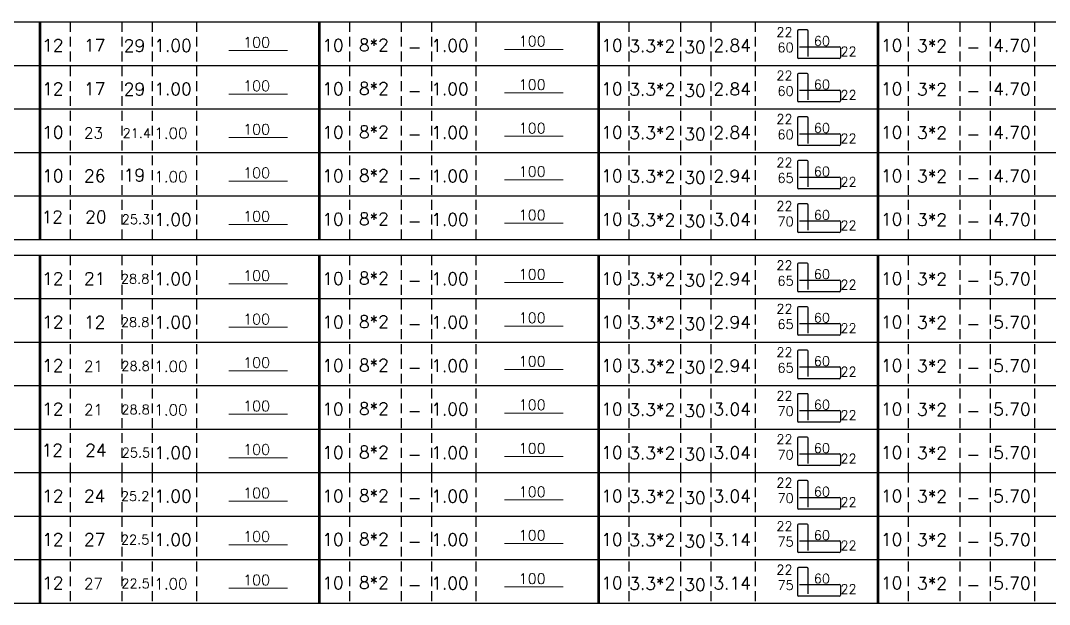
# Model space of a CAD drawing. Extents: x 370 to 5450, y -1052 to 155.
# Drawn here: x 4609.1 to 4739.2, y -15 to 58.9 of the extents above; entities that cross this region are included whole.
import ezdxf

# ---------------------------------------------------------------- set-up
doc = ezdxf.new("R2010")
doc.units = 0
doc.header["$LTSCALE"] = 5
doc.header["$MEASUREMENT"] = 0
doc.linetypes.add('HIDDEN', pattern=[0.375, 0.25, -0.125])
doc.layers.get('0').update_dxf_attribs({"linetype": 'CONTINUOUS'})
doc.layers.add('SHape', color=54, linetype='CONTINUOUS', lineweight=15)
doc.layers.add('Text-j2', color=2, linetype='CONTINUOUS', lineweight=15)
doc.styles.add('ITALICT', font='ROMANS.SHX')
doc.styles.add('style1', font='romans.shx')

msp = doc.modelspace()

# ---------------------------------------------------------------- linework, layer by layer
at = {"color": 7, "linetype": 'Continuous'}
for p, q in [((4430.93901, 58.70638), (4844.89551, 58.70638)), ((4430.93901, 58.70638), (4844.89551, 58.70638)), ((4430.93901, 53.20638), (4844.89551, 53.20638)), ((4430.93901, 47.70638), (4844.89551, 47.70638)), ((4430.93901, 42.20638), (4844.89551, 42.20638)), ((4430.93901, 36.70638), (4844.89551, 36.70638)), ((4430.93901, 31.20638), (4844.89551, 31.20638)), ((4430.93901, 29.20638), (4844.89551, 29.20638)), ((4430.93901, 29.20638), (4844.89551, 29.20638)), ((4430.93901, 23.70638), (4844.89551, 23.70638)), ((4430.93901, 18.20638), (4844.89551, 18.20638)), ((4430.93901, 12.70638), (4844.89551, 12.70638)), ((4430.93901, 7.20638), (4844.89551, 7.20638)), ((4430.93901, 1.70638), (4844.89551, 1.70638)), ((4430.93901, 1.70638), (4844.89551, 1.70638)), ((4430.93901, 1.70638), (4844.89551, 1.70638)), ((4430.93901, 1.70638), (4844.89551, 1.70638)), ((4430.93901, -3.79362), (4844.89551, -3.79362)), ((4430.93901, -9.29362), (4844.89551, -9.29362)), ((4430.93901, -14.79362), (4844.89551, -14.79362))]:
    msp.add_line(p, q, dxfattribs=at)
at = {"color": 7, "linetype": 'HIDDEN'}
for p, q in [((4615.31552, 58.70638), (4615.31552, 31.20638)), ((4621.86825, 58.70638), (4621.86825, 31.20638)), ((4625.70267, 58.70638), (4625.70267, 31.20638)), ((4631.3053, 58.70638), (4631.3053, 31.20638)), ((4650.63952, 58.70638), (4650.63952, 31.20638)), ((4657.19225, 58.70638), (4657.19225, 31.20638)), ((4661.02667, 58.70638), (4661.02667, 31.20638)), ((4666.6293, 58.70638), (4666.6293, 31.20638)), ((4685.96352, 58.70638), (4685.96352, 31.20638)), ((4692.51625, 58.70638), (4692.51625, 31.20638)), ((4696.35067, 58.70638), (4696.35067, 31.20638)), ((4701.9533, 58.70638), (4701.9533, 31.20638)), ((4721.28752, 58.70638), (4721.28752, 31.20638)), ((4727.84025, 58.70638), (4727.84025, 31.20638)), ((4731.67467, 58.70638), (4731.67467, 31.20638)), ((4737.2773, 58.70638), (4737.2773, 31.20638)), ((4615.31552, 29.20638), (4615.31552, 1.70638)), ((4621.86825, 29.20638), (4621.86825, 1.70638)), ((4625.70267, 29.20638), (4625.70267, 1.70638)), ((4631.3053, 29.20638), (4631.3053, 1.70638)), ((4650.63952, 29.20638), (4650.63952, 1.70638)), ((4657.19225, 29.20638), (4657.19225, 1.70638)), ((4661.02667, 29.20638), (4661.02667, 1.70638)), ((4666.6293, 29.20638), (4666.6293, 1.70638)), ((4685.96352, 29.20638), (4685.96352, 1.70638)), ((4692.51625, 29.20638), (4692.51625, 1.70638)), ((4696.35067, 29.20638), (4696.35067, 1.70638)), ((4701.9533, 29.20638), (4701.9533, 1.70638)), ((4721.28752, 29.20638), (4721.28752, 1.70638)), ((4727.84025, 29.20638), (4727.84025, 1.70638)), ((4731.67467, 29.20638), (4731.67467, 1.70638)), ((4737.2773, 29.20638), (4737.2773, 1.70638)), ((4615.31552, 1.70638), (4615.31552, -14.79362)), ((4621.86825, 1.70638), (4621.86825, -14.79362)), ((4625.70267, 1.70638), (4625.70267, -14.79362)), ((4631.3053, 1.70638), (4631.3053, -14.79362)), ((4650.63952, 1.70638), (4650.63952, -14.79362)), ((4657.19225, 1.70638), (4657.19225, -14.79362)), ((4661.02667, 1.70638), (4661.02667, -14.79362)), ((4666.6293, 1.70638), (4666.6293, -14.79362)), ((4685.96352, 1.70638), (4685.96352, -14.79362)), ((4692.51625, 1.70638), (4692.51625, -14.79362)), ((4696.35067, 1.70638), (4696.35067, -14.79362)), ((4701.9533, 1.70638), (4701.9533, -14.79362)), ((4721.28752, 1.70638), (4721.28752, -14.79362)), ((4727.84025, 1.70638), (4727.84025, -14.79362)), ((4731.67467, 1.70638), (4731.67467, -14.79362)), ((4737.2773, 1.70638), (4737.2773, -14.79362))]:
    msp.add_line(p, q, dxfattribs=at)
at = {"color": 6, "linetype": 'Continuous'}
for p, q in [((4707.29487, 57.55343), (4707.29487, 54.22233)), ((4708.51918, 57.68947), (4707.4309, 57.68947)), ((4708.65522, 54.35291), (4708.65522, 57.55343)), ((4707.54632, 55.56345), (4712.60022, 55.56345)), ((4712.73626, 55.42741), (4712.73626, 54.22233)), ((4712.60022, 54.0863), (4707.4309, 54.0863)), ((4707.29487, 52.05343), (4707.29487, 48.72233)), ((4708.51918, 52.18947), (4707.4309, 52.18947)), ((4708.65522, 48.85291), (4708.65522, 52.05343)), ((4707.54632, 50.06345), (4712.60022, 50.06345)), ((4712.73626, 49.92741), (4712.73626, 48.72233)), ((4712.60022, 48.5863), (4707.4309, 48.5863)), ((4707.29487, 46.55343), (4707.29487, 43.22233)), ((4708.51918, 46.68947), (4707.4309, 46.68947)), ((4708.65522, 43.35291), (4708.65522, 46.55343)), ((4707.54632, 44.56345), (4712.60022, 44.56345)), ((4712.73626, 44.42741), (4712.73626, 43.22233)), ((4712.60022, 43.0863), (4707.4309, 43.0863)), ((4707.29487, 41.05343), (4707.29487, 37.72233)), ((4708.51918, 41.18947), (4707.4309, 41.18947)), ((4708.65522, 37.85291), (4708.65522, 41.05343)), ((4707.54632, 39.06345), (4712.60022, 39.06345)), ((4712.73626, 38.92741), (4712.73626, 37.72233)), ((4712.60022, 37.5863), (4707.4309, 37.5863)), ((4707.29487, 35.55343), (4707.29487, 32.22233)), ((4708.51918, 35.68947), (4707.4309, 35.68947)), ((4708.65522, 32.35291), (4708.65522, 35.55343)), ((4707.54632, 33.56345), (4712.60022, 33.56345)), ((4712.73626, 33.42741), (4712.73626, 32.22233)), ((4712.60022, 32.0863), (4707.4309, 32.0863)), ((4707.29487, 28.05343), (4707.29487, 24.72233)), ((4708.51918, 28.18947), (4707.4309, 28.18947)), ((4708.65522, 24.85291), (4708.65522, 28.05343)), ((4707.54632, 26.06345), (4712.60022, 26.06345)), ((4712.73626, 25.92741), (4712.73626, 24.72233)), ((4712.60022, 24.5863), (4707.4309, 24.5863)), ((4707.29487, 22.55343), (4707.29487, 19.22233)), ((4708.51918, 22.68947), (4707.4309, 22.68947)), ((4708.65522, 19.35291), (4708.65522, 22.55343)), ((4707.54632, 20.56345), (4712.60022, 20.56345)), ((4712.73626, 20.42741), (4712.73626, 19.22233)), ((4712.60022, 19.0863), (4707.4309, 19.0863)), ((4707.29487, 17.05343), (4707.29487, 13.72233)), ((4708.51918, 17.18947), (4707.4309, 17.18947)), ((4708.65522, 13.85291), (4708.65522, 17.05343)), ((4707.54632, 15.06345), (4712.60022, 15.06345)), ((4712.73626, 14.92741), (4712.73626, 13.72233)), ((4712.60022, 13.5863), (4707.4309, 13.5863)), ((4707.29487, 11.55343), (4707.29487, 8.22233)), ((4708.51918, 11.68947), (4707.4309, 11.68947)), ((4708.65522, 8.35291), (4708.65522, 11.55343)), ((4707.54632, 9.56345), (4712.60022, 9.56345)), ((4712.73626, 9.42741), (4712.73626, 8.22233)), ((4712.60022, 8.0863), (4707.4309, 8.0863)), ((4707.29487, 6.05343), (4707.29487, 2.72233)), ((4708.51918, 6.18947), (4707.4309, 6.18947)), ((4708.65522, 2.85291), (4708.65522, 6.05343)), ((4707.54632, 4.06345), (4712.60022, 4.06345)), ((4712.73626, 3.92741), (4712.73626, 2.72233)), ((4712.60022, 2.5863), (4707.4309, 2.5863)), ((4707.29487, 0.55343), (4707.29487, -2.77767)), ((4708.51918, 0.68947), (4707.4309, 0.68947)), ((4708.65522, -2.64709), (4708.65522, 0.55343)), ((4707.54632, -1.43655), (4712.60022, -1.43655)), ((4712.73626, -1.57259), (4712.73626, -2.77767)), ((4712.60022, -2.9137), (4707.4309, -2.9137)), ((4707.29487, -4.94657), (4707.29487, -8.27767)), ((4708.51918, -4.81053), (4707.4309, -4.81053)), ((4708.65522, -8.14709), (4708.65522, -4.94657)), ((4707.54632, -6.93655), (4712.60022, -6.93655)), ((4712.73626, -7.07259), (4712.73626, -8.27767)), ((4712.60022, -8.4137), (4707.4309, -8.4137)), ((4708.51918, -10.31053), (4707.4309, -10.31053)), ((4707.29487, -10.44657), (4707.29487, -13.77767)), ((4708.65522, -13.64709), (4708.65522, -10.44657)), ((4707.54632, -12.43655), (4712.60022, -12.43655)), ((4712.73626, -12.57259), (4712.73626, -13.77767)), ((4712.60022, -13.9137), (4707.4309, -13.9137))]:
    msp.add_line(p, q, dxfattribs=at)
at = {"color": 7, "linetype": 'Continuous', "const_width": 0.35}
for points in [[(4611.52307, 31.20638), (4611.52307, 58.70638)], [(4646.84707, 31.20638), (4646.84707, 58.70638)], [(4682.17107, 31.20638), (4682.17107, 58.70638)], [(4717.49507, 31.20638), (4717.49507, 58.70638)], [(4611.52307, 1.70638), (4611.52307, 29.20638)], [(4646.84707, 1.70638), (4646.84707, 29.20638)], [(4682.17107, 1.70638), (4682.17107, 29.20638)], [(4717.49507, 1.70638), (4717.49507, 29.20638)], [(4611.52307, -14.79362), (4611.52307, 1.70638)], [(4646.84707, -14.79362), (4646.84707, 1.70638)], [(4682.17107, -14.79362), (4682.17107, 1.70638)], [(4717.49507, -14.79362), (4717.49507, 1.70638)]]:
    msp.add_lwpolyline(points, dxfattribs=at)
at = {"color": 6, "linetype": 'Continuous'}
for centre, start, end in [((4707.4309, 57.55343), 90, 180), ((4708.51918, 57.55343), 0, 90), ((4712.60022, 55.42741), 0, 90), ((4707.4309, 54.22233), 180, 270), ((4712.60022, 54.22233), 270, 0), ((4707.4309, 52.05343), 90, 180), ((4708.51918, 52.05343), 0, 90), ((4712.60022, 49.92741), 0, 90), ((4707.4309, 48.72233), 180, 270), ((4712.60022, 48.72233), 270, 0), ((4707.4309, 46.55343), 90, 180), ((4708.51918, 46.55343), 0, 90), ((4712.60022, 44.42741), 0, 90), ((4707.4309, 43.22233), 180, 270), ((4712.60022, 43.22233), 270, 0), ((4707.4309, 41.05343), 90, 180), ((4708.51918, 41.05343), 0, 90), ((4712.60022, 38.92741), 0, 90), ((4707.4309, 37.72233), 180, 270), ((4712.60022, 37.72233), 270, 0), ((4707.4309, 35.55343), 90, 180), ((4708.51918, 35.55343), 0, 90), ((4712.60022, 33.42741), 0, 90), ((4707.4309, 32.22233), 180, 270), ((4712.60022, 32.22233), 270, 0), ((4707.4309, 28.05343), 90, 180), ((4708.51918, 28.05343), 0, 90), ((4712.60022, 25.92741), 0, 90), ((4707.4309, 24.72233), 180, 270), ((4712.60022, 24.72233), 270, 0), ((4707.4309, 22.55343), 90, 180), ((4708.51918, 22.55343), 0, 90), ((4712.60022, 20.42741), 0, 90), ((4707.4309, 19.22233), 180, 270), ((4712.60022, 19.22233), 270, 0), ((4707.4309, 17.05343), 90, 180), ((4708.51918, 17.05343), 0, 90), ((4712.60022, 14.92741), 0, 90), ((4707.4309, 13.72233), 180, 270), ((4712.60022, 13.72233), 270, 0), ((4707.4309, 11.55343), 90, 180), ((4708.51918, 11.55343), 0, 90), ((4712.60022, 9.42741), 0, 90), ((4707.4309, 8.22233), 180, 270), ((4712.60022, 8.22233), 270, 0), ((4707.4309, 6.05343), 90, 180), ((4708.51918, 6.05343), 0, 90), ((4712.60022, 3.92741), 0, 90), ((4707.4309, 2.72233), 180, 270), ((4712.60022, 2.72233), 270, 0), ((4707.4309, 0.55343), 90, 180), ((4708.51918, 0.55343), 0, 90), ((4712.60022, -1.57259), 0, 90), ((4707.4309, -2.77767), 180, 270), ((4712.60022, -2.77767), 270, 0), ((4707.4309, -4.94657), 90, 180), ((4708.51918, -4.94657), 0, 90), ((4712.60022, -7.07259), 0, 90), ((4707.4309, -8.27767), 180, 270), ((4712.60022, -8.27767), 270, 0), ((4707.4309, -10.44657), 90, 180), ((4708.51918, -10.44657), 0, 90), ((4712.60022, -12.57259), 0, 90), ((4707.4309, -13.77767), 180, 270), ((4712.60022, -13.77767), 270, 0)]:
    msp.add_arc(centre, 0.13603, start, end, dxfattribs=at)
at = {"layer": 'SHape', "color": 6}
for p, q in [((4635.3929, 55.08344), (4642.80951, 55.08344)), ((4670.24101, 55.24259), (4677.65762, 55.24259)), ((4635.3929, 49.58344), (4642.80951, 49.58344)), ((4670.24101, 49.74259), (4677.65762, 49.74259)), ((4670.24101, 44.24259), (4677.65762, 44.24259)), ((4635.3929, 44.08344), (4642.80951, 44.08344)), ((4635.3929, 38.58344), (4642.80951, 38.58344)), ((4670.24101, 38.74259), (4677.65762, 38.74259)), ((4635.3929, 33.08344), (4642.80951, 33.08344)), ((4670.24101, 33.24259), (4677.65762, 33.24259)), ((4635.3929, 25.58344), (4642.80951, 25.58344)), ((4670.24101, 25.74259), (4677.65762, 25.74259)), ((4635.3929, 20.08344), (4642.80951, 20.08344)), ((4670.24101, 20.24259), (4677.65762, 20.24259)), ((4635.3929, 14.58344), (4642.80951, 14.58344)), ((4670.24101, 14.74259), (4677.65762, 14.74259)), ((4670.24101, 9.24259), (4677.65762, 9.24259)), ((4635.3929, 9.08344), (4642.80951, 9.08344)), ((4635.3929, 3.58344), (4642.80951, 3.58344)), ((4670.24101, 3.74259), (4677.65762, 3.74259)), ((4635.3929, -1.91656), (4642.80951, -1.91656)), ((4670.24101, -1.75741), (4677.65762, -1.75741)), ((4635.3929, -7.41656), (4642.80951, -7.41656)), ((4670.24101, -7.25741), (4677.65762, -7.25741)), ((4635.3929, -12.91656), (4642.80951, -12.91656)), ((4670.24101, -12.75741), (4677.65762, -12.75741))]:
    msp.add_line(p, q, dxfattribs=at)

# ---------------------------------------------------------------- texts
at = {"color": 1, "linetype": 'Continuous', "style": 'ITALICT'}
for s, height, p in [('12', 1.578422, (4611.78411, 54.95762)), ('17', 1.578422, (4617.07971, 54.95337)), ('29', 1.578422, (4622.10829, 54.91561)), ('1.00', 1.578422, (4625.97527, 54.93456)), ('10', 1.578422, (4647.21652, 54.95762)), ('8*2', 1.578422, (4651.84658, 55.00222)), ('1.00', 1.578422, (4660.99923, 54.93456)), ('10', 1.578422, (4682.48632, 54.95762)), ('3.3*2', 1.578422, (4686.03873, 54.88642)), ('30', 1.578422, (4693.00343, 54.74113)), ('2.84', 1.578422, (4696.67747, 54.93456)), ('10', 1.578422, (4717.86452, 54.95762)), ('3*2', 1.578422, (4722.43044, 54.90383)), ('4.70', 1.578422, (4732.05568, 54.93456)), ('-', 1.57842, (4658.02979, 54.74113)), ('-', 1.57842, (4728.67779, 54.74113)), ('12', 1.578422, (4611.78411, 49.45762)), ('17', 1.578422, (4617.07971, 49.45337)), ('29', 1.578422, (4622.10829, 49.41561)), ('1.00', 1.578422, (4625.97527, 49.43456)), ('10', 1.578422, (4647.21652, 49.45762)), ('8*2', 1.578422, (4651.84658, 49.50222)), ('1.00', 1.578422, (4660.99923, 49.43456)), ('10', 1.578422, (4682.48632, 49.45762)), ('3.3*2', 1.578422, (4686.03873, 49.38642)), ('30', 1.578422, (4693.00343, 49.24113)), ('2.84', 1.578422, (4696.67747, 49.43456)), ('10', 1.578422, (4717.86452, 49.45762)), ('3*2', 1.578422, (4722.43044, 49.40383)), ('4.70', 1.578422, (4732.05568, 49.43456)), ('-', 1.57842, (4658.02979, 49.24113)), ('-', 1.57842, (4728.67779, 49.24113)), ('8*2', 1.578422, (4651.84658, 44.00222)), ('10', 1.578422, (4611.78411, 43.95762)), ('23', 1.4, (4617.07971, 43.95337)), ('21.4', 1.2, (4621.96289, 44.04606)), ('1.00', 1.4, (4625.97527, 43.93456)), ('10', 1.578422, (4647.21652, 43.95762)), ('-', 1.57842, (4658.02979, 43.74113)), ('1.00', 1.578422, (4660.99923, 43.93456)), ('10', 1.578422, (4682.48632, 43.95762)), ('3.3*2', 1.578422, (4686.03873, 43.88642)), ('30', 1.578422, (4693.00343, 43.74113)), ('2.84', 1.578422, (4696.67747, 43.93456)), ('10', 1.578422, (4717.86452, 43.95762)), ('3*2', 1.578422, (4722.43044, 43.90383)), ('-', 1.57842, (4728.67779, 43.74113)), ('4.70', 1.578422, (4732.05568, 43.93456)), ('10', 1.578422, (4611.78411, 38.45762)), ('26', 1.578422, (4617.07971, 38.45337)), ('19', 1.578422, (4622.10131, 38.53466)), ('1.00', 1.4, (4625.97527, 38.43456)), ('10', 1.578422, (4647.21652, 38.45762)), ('8*2', 1.578422, (4651.84658, 38.50222)), ('1.00', 1.578422, (4660.99923, 38.43456)), ('10', 1.578422, (4682.48632, 38.45762)), ('3.3*2', 1.578422, (4686.03873, 38.38642)), ('30', 1.578422, (4693.00343, 38.24113)), ('2.94', 1.578422, (4696.67747, 38.43456)), ('10', 1.578422, (4717.86452, 38.45762)), ('3*2', 1.578422, (4722.43044, 38.40383)), ('4.70', 1.578422, (4732.05568, 38.43456)), ('-', 1.57842, (4658.02979, 38.24113)), ('-', 1.57842, (4728.67779, 38.24113)), ('12', 1.578422, (4611.70956, 33.25561)), ('20', 1.578422, (4617.22882, 33.25136)), ('25.3', 1.2, (4621.85367, 33.13671)), ('1.00', 1.578422, (4625.97527, 32.93456)), ('10', 1.578422, (4647.21652, 32.95762)), ('8*2', 1.578422, (4651.84658, 33.00222)), ('1.00', 1.578422, (4660.99923, 32.93456)), ('10', 1.578422, (4682.48632, 32.95762)), ('3.3*2', 1.578422, (4686.03873, 32.88642)), ('30', 1.578422, (4693.00343, 32.74113)), ('3.04', 1.578422, (4696.67747, 32.93456)), ('10', 1.578422, (4717.86452, 32.95762)), ('3*2', 1.578422, (4722.43044, 32.90383)), ('4.70', 1.578422, (4732.05568, 32.93456)), ('-', 1.57842, (4658.02979, 32.74113)), ('-', 1.57842, (4728.67779, 32.74113)), ('12', 1.578422, (4611.78411, 25.45762)), ('21', 1.578422, (4617.07971, 25.45337)), ('28.8', 1.2, (4621.74219, 25.6246)), ('1.00', 1.578422, (4625.97527, 25.43456)), ('10', 1.578422, (4647.21652, 25.45762)), ('8*2', 1.578422, (4651.84658, 25.50222)), ('1.00', 1.578422, (4660.99923, 25.43456)), ('10', 1.578422, (4682.48632, 25.45762)), ('3.3*2', 1.578422, (4686.03873, 25.38642)), ('30', 1.578422, (4693.00343, 25.24113)), ('2.94', 1.578422, (4696.67747, 25.43456)), ('10', 1.578422, (4717.86452, 25.45762)), ('3*2', 1.578422, (4722.43044, 25.40383)), ('5.70', 1.578422, (4732.05568, 25.43456)), ('-', 1.57842, (4658.02979, 25.24113)), ('-', 1.57842, (4728.67779, 25.24113)), ('12', 1.578422, (4611.78411, 19.95762)), ('12', 1.578422, (4617.07971, 19.95337)), ('28.8', 1.2, (4621.74219, 20.1246)), ('1.00', 1.578422, (4625.97527, 19.93456)), ('10', 1.578422, (4647.21652, 19.95762)), ('8*2', 1.578422, (4651.84658, 20.00222)), ('1.00', 1.578422, (4660.99923, 19.93456)), ('10', 1.578422, (4682.48632, 19.95762)), ('3.3*2', 1.578422, (4686.03873, 19.88642)), ('30', 1.578422, (4693.00343, 19.74113)), ('2.94', 1.578422, (4696.67747, 19.93456)), ('10', 1.578422, (4717.86452, 19.95762)), ('3*2', 1.578422, (4722.43044, 19.90383)), ('5.70', 1.578422, (4732.05568, 19.93456)), ('-', 1.57842, (4658.02979, 19.74113)), ('-', 1.57842, (4728.67779, 19.74113)), ('12', 1.578422, (4611.78411, 14.45762)), ('21', 1.4, (4617.07971, 14.45337)), ('28.8', 1.2, (4621.80279, 14.58606)), ('1.00', 1.4, (4625.97527, 14.43456)), ('10', 1.578422, (4647.21652, 14.45762)), ('8*2', 1.578422, (4651.84658, 14.50222)), ('1.00', 1.578422, (4660.99923, 14.43456)), ('10', 1.578422, (4682.48632, 14.45762)), ('3.3*2', 1.578422, (4686.03873, 14.38642)), ('30', 1.578422, (4693.00343, 14.24113)), ('2.94', 1.578422, (4696.67747, 14.43456)), ('10', 1.578422, (4717.86452, 14.45762)), ('3*2', 1.578422, (4722.43044, 14.40383)), ('5.70', 1.578422, (4732.05568, 14.43456)), ('-', 1.57842, (4658.02979, 14.24113)), ('-', 1.57842, (4728.67779, 14.24113)), ('12', 1.578422, (4611.78411, 8.95762)), ('10', 1.578422, (4647.21652, 8.95762)), ('8*2', 1.578422, (4651.84658, 9.00222)), ('1.00', 1.578422, (4660.99923, 8.93456)), ('10', 1.578422, (4682.48632, 8.95762)), ('3.3*2', 1.578422, (4686.03873, 8.88642)), ('3.04', 1.578422, (4696.67747, 8.93456)), ('10', 1.578422, (4717.86452, 8.95762)), ('3*2', 1.578422, (4722.43044, 8.90383)), ('5.70', 1.578422, (4732.05568, 8.93456)), ('21', 1.4, (4617.07971, 8.95337)), ('28.8', 1.2, (4621.80279, 9.08606)), ('1.00', 1.4, (4625.97527, 8.93456)), ('-', 1.57842, (4658.02979, 8.74113)), ('30', 1.578422, (4693.00343, 8.74113)), ('-', 1.57842, (4728.67779, 8.74113)), ('12', 1.578422, (4611.70956, 3.75561)), ('24', 1.578422, (4617.22882, 3.75136)), ('25.5', 1.2, (4621.85367, 3.63671)), ('1.00', 1.578422, (4625.97527, 3.43456)), ('10', 1.578422, (4647.21652, 3.45762)), ('8*2', 1.578422, (4651.84658, 3.50222)), ('-', 1.57842, (4658.02979, 3.24113)), ('1.00', 1.578422, (4660.99923, 3.43456)), ('10', 1.578422, (4682.48632, 3.45762)), ('3.3*2', 1.578422, (4686.03873, 3.38642)), ('30', 1.578422, (4693.00343, 3.24113)), ('3.04', 1.578422, (4696.67747, 3.43456)), ('10', 1.578422, (4717.86452, 3.45762)), ('3*2', 1.578422, (4722.43044, 3.40383)), ('-', 1.57842, (4728.67779, 3.24113)), ('5.70', 1.578422, (4732.05568, 3.43456)), ('12', 1.578422, (4611.78411, -2.04238)), ('24', 1.578422, (4617.07971, -2.04663)), ('25.2', 1.2, (4621.74219, -1.8754)), ('1.00', 1.578422, (4625.97527, -2.06544)), ('10', 1.578422, (4647.21652, -2.04238)), ('8*2', 1.578422, (4651.84658, -1.99778)), ('1.00', 1.578422, (4660.99923, -2.06544)), ('10', 1.578422, (4682.48632, -2.04238)), ('3.3*2', 1.578422, (4686.03873, -2.11358)), ('30', 1.578422, (4693.00343, -2.25887)), ('3.04', 1.578422, (4696.67747, -2.06544)), ('10', 1.578422, (4717.86452, -2.04238)), ('3*2', 1.578422, (4722.43044, -2.09617)), ('5.70', 1.578422, (4732.05568, -2.06544)), ('-', 1.57842, (4658.02979, -2.25887)), ('-', 1.57842, (4728.67779, -2.25887)), ('12', 1.578422, (4611.78411, -7.54238)), ('27', 1.578422, (4617.07971, -7.54663)), ('22.5', 1.2, (4621.74219, -7.3754)), ('1.00', 1.578422, (4625.97527, -7.56544)), ('10', 1.578422, (4647.21652, -7.54238)), ('8*2', 1.578422, (4651.84658, -7.49778)), ('1.00', 1.578422, (4660.99923, -7.56544)), ('10', 1.578422, (4682.48632, -7.54238)), ('3.3*2', 1.578422, (4686.03873, -7.61358)), ('30', 1.578422, (4693.00343, -7.75887)), ('3.14', 1.578422, (4696.67747, -7.56544)), ('10', 1.578422, (4717.86452, -7.54238)), ('3*2', 1.578422, (4722.43044, -7.59617)), ('5.70', 1.578422, (4732.05568, -7.56544)), ('-', 1.57842, (4658.02979, -7.75887)), ('-', 1.57842, (4728.67779, -7.75887)), ('12', 1.578422, (4611.78411, -13.04238)), ('27', 1.4, (4617.07971, -13.04663)), ('1.00', 1.4, (4625.97527, -13.06544)), ('10', 1.578422, (4647.21652, -13.04238)), ('8*2', 1.578422, (4651.84658, -12.99778)), ('1.00', 1.578422, (4660.99923, -13.06544)), ('10', 1.578422, (4682.48632, -13.04238)), ('3.3*2', 1.578422, (4686.03873, -13.11358)), ('30', 1.578422, (4693.00343, -13.25887)), ('3.14', 1.578422, (4696.67747, -13.06544)), ('10', 1.578422, (4717.86452, -13.04238)), ('3*2', 1.578422, (4722.43044, -13.09617)), ('5.70', 1.578422, (4732.05568, -13.06544)), ('22.5', 1.2, (4621.80279, -12.91394)), ('-', 1.57842, (4658.02979, -13.25887)), ('-', 1.57842, (4728.67779, -13.25887))]:
    msp.add_text(s, height=height, dxfattribs=at).set_placement(p)
at = {"layer": 'Text-j2', "color": 6, "style": 'style1'}
for s, height, p in [('22', 1.190304, (4704.6422, 56.83584)), ('100', 1.325874, (4637.20417, 55.45912)), ('100', 1.325874, (4672.05229, 55.61828)), ('60', 1.190304, (4704.78234, 54.87246)), ('60', 1.190304, (4709.3771, 55.70027)), ('22', 1.190304, (4712.74522, 54.38149)), ('22', 1.190304, (4704.6422, 51.33584)), ('100', 1.325874, (4637.20417, 49.95912)), ('100', 1.325874, (4672.05229, 50.11828)), ('60', 1.190304, (4709.3771, 50.20027)), ('60', 1.190304, (4704.78234, 49.37246)), ('22', 1.190304, (4712.74522, 48.88149)), ('22', 1.190304, (4704.6422, 45.83584)), ('100', 1.325874, (4637.20417, 44.45912)), ('100', 1.325874, (4672.05229, 44.61828)), ('60', 1.190304, (4709.3771, 44.70027)), ('60', 1.190304, (4704.78234, 43.87246)), ('22', 1.190304, (4712.74522, 43.38149)), ('100', 1.325874, (4672.05229, 39.11828)), ('22', 1.190304, (4704.6422, 40.33584)), ('60', 1.190304, (4709.3771, 39.20027)), ('100', 1.325874, (4637.20417, 38.95912)), ('65', 1.190304, (4704.78234, 38.37246)), ('22', 1.190304, (4712.74522, 37.88149)), ('22', 1.190304, (4704.6422, 34.83584)), ('100', 1.325874, (4637.20417, 33.45912)), ('100', 1.325874, (4672.05229, 33.61828)), ('70', 1.190304, (4704.78234, 32.87246)), ('60', 1.190304, (4709.3771, 33.70027)), ('22', 1.190304, (4712.74522, 32.38149)), ('100', 1.325874, (4672.05229, 26.11828)), ('22', 1.190304, (4704.6422, 27.33584)), ('60', 1.190304, (4709.3771, 26.20027)), ('100', 1.325874, (4637.20417, 25.95912)), ('65', 1.190304, (4704.78234, 25.37246)), ('22', 1.190304, (4712.74522, 24.88149)), ('22', 1.190304, (4704.6422, 21.83584)), ('100', 1.325874, (4637.20417, 20.45912)), ('100', 1.325874, (4672.05229, 20.61828)), ('65', 1.190304, (4704.78234, 19.87246)), ('60', 1.190304, (4709.3771, 20.70027)), ('22', 1.190304, (4712.74522, 19.38149)), ('22', 1.190304, (4704.6422, 16.33584)), ('100', 1.325874, (4637.20417, 14.95912)), ('100', 1.325874, (4672.05229, 15.11828)), ('60', 1.190304, (4709.3771, 15.20027)), ('65', 1.190304, (4704.78234, 14.37246)), ('22', 1.190304, (4712.74522, 13.88149)), ('22', 1.190304, (4704.6422, 10.83584)), ('100', 1.325874, (4637.20417, 9.45912)), ('100', 1.325874, (4672.05229, 9.61828)), ('60', 1.190304, (4709.3771, 9.70027)), ('70', 1.190304, (4704.78234, 8.87246)), ('22', 1.190304, (4712.74522, 8.38149)), ('22', 1.190304, (4704.6422, 5.33584)), ('100', 1.325874, (4637.20417, 3.95912)), ('100', 1.325874, (4672.05229, 4.11828)), ('60', 1.190304, (4709.3771, 4.20027)), ('70', 1.190304, (4704.78234, 3.37246)), ('22', 1.190304, (4712.74522, 2.88149)), ('22', 1.190304, (4704.6422, -0.16416)), ('100', 1.325874, (4637.20417, -1.54088)), ('100', 1.325874, (4672.05229, -1.38172)), ('70', 1.190304, (4704.78234, -2.12754)), ('60', 1.190304, (4709.3771, -1.29973)), ('22', 1.190304, (4712.74522, -2.61851)), ('22', 1.190304, (4704.6422, -5.66416)), ('100', 1.325874, (4637.20417, -7.04088)), ('100', 1.325874, (4672.05229, -6.88172)), ('75', 1.190304, (4704.78234, -7.62754)), ('60', 1.190304, (4709.3771, -6.79973)), ('22', 1.190304, (4712.74522, -8.11851)), ('22', 1.190304, (4704.6422, -11.16416)), ('100', 1.325874, (4637.20417, -12.54088)), ('100', 1.325874, (4672.05229, -12.38172)), ('60', 1.190304, (4709.3771, -12.29973)), ('75', 1.190304, (4704.78234, -13.12754)), ('22', 1.190304, (4712.74522, -13.61851))]:
    msp.add_text(s, height=height, dxfattribs=at).set_placement(p)

doc.saveas('drawing.dxf')
